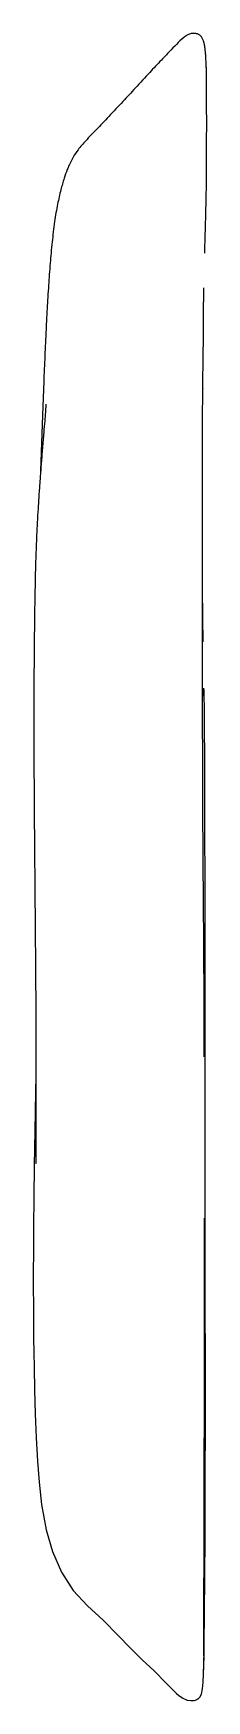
# Paper-space layout '_Derecha' of a CAD drawing. Header units: millimetres. Extents: x -15 to -5.8, y -46.1 to 42.6.
import ezdxf

# ---------------------------------------------------------------- set-up
doc = ezdxf.new("R2010")
doc.units = ezdxf.units.MM

psp = doc.layouts.new('_Derecha')

# ---------------------------------------------------------------- linework, layer by layer
at = {"color": 7, "linetype": 'Continuous', "lineweight": 25, "flags": 128}
psp.add_lwpolyline([(-14.84, -12.867), (-14.862, -13.726), (-14.905, -15.812), (-14.936, -17.639), (-14.958, -19.37), (-14.971, -20.894), (-14.978, -22.215), (-14.981, -23.335), (-14.981, -24.255), (-14.979, -24.974), (-14.976, -25.491), (-14.974, -25.843), (-14.97, -26.299), (-14.964, -26.863), (-14.956, -27.564), (-14.943, -28.404), (-14.92, -29.564), (-14.883, -30.859), (-14.831, -32.141), (-14.76, -33.384), (-14.674, -34.493), (-14.546, -35.675), (-14.298, -37.034), (-13.954, -38.189), (-13.477, -39.282), (-12.867, -40.251), (-12.096, -41.079), (-11.266, -41.846), (-10.469, -42.655), (-9.834, -43.304), (-9.182, -43.943), (-8.546, -44.539), (-7.932, -45.167), (-7.365, -45.739), (-7.234, -45.846), (-7.101, -45.939), (-7.028, -45.983), (-6.951, -46.023), (-6.869, -46.059), (-6.783, -46.089), (-6.597, -46.121), (-6.416, -46.107), (-6.343, -46.086), (-6.283, -46.062), (-6.257, -46.049), (-6.235, -46.036), (-6.224, -46.03), (-6.212, -46.022), (-6.2, -46.013), (-6.186, -46.002), (-6.156, -45.976), (-6.125, -45.942), (-6.034, -45.777), (-5.97, -45.496), (-5.94, -45.14), (-5.921, -44.702), (-5.911, -44.181), (-5.911, -44.181)], dxfattribs=at)
at = {"color": 7, "linetype": 'Continuous', "lineweight": 25}
for points, knots in [([(-5.769, 40.719), (-5.769, 40.734), (-5.773, 40.878), (-5.784, 41.107), (-5.8, 41.392), (-5.817, 41.611), (-5.835, 41.782), (-5.853, 41.911), (-5.873, 42.017), (-5.89, 42.095), (-5.925, 42.204), (-5.959, 42.284), (-5.996, 42.36), (-6.038, 42.424), (-6.071, 42.468), (-6.142, 42.528), (-6.24, 42.573), (-6.331, 42.597), (-6.466, 42.607), (-6.627, 42.583), (-6.81, 42.501), (-7.069, 42.314), (-7.378, 41.996), (-7.739, 41.625), (-8.22, 41.127), (-8.83, 40.477), (-9.513, 39.732), (-10.239, 38.952), (-10.935, 38.209), (-11.591, 37.51), (-12.157, 36.935), (-12.576, 36.455), (-12.84, 36.062), (-12.987, 35.783), (-13.092, 35.558), (-13.208, 35.28), (-13.36, 34.846), (-13.532, 34.234), (-13.707, 33.467), (-13.863, 32.539), (-13.991, 31.448), (-14.092, 30.319), (-14.178, 29.138), (-14.242, 28.074), (-14.292, 27.114), (-14.33, 26.326), (-14.362, 25.617), (-14.392, 24.923), (-14.436, 23.858), (-14.493, 22.382), (-14.554, 20.703), (-14.589, 19.603), (-14.603, 19.174)], [0, 0, 0, 0, 0.004519, 0.042158, 0.074912, 0.102863, 0.125415, 0.143561, 0.157327, 0.166737, 0.173733, 0.1804, 0.187702, 0.199937, 0.212627, 0.222196, 0.225863, 0.228995, 0.232236, 0.237136, 0.242358, 0.24809, 0.262663, 0.278628, 0.296491, 0.321315, 0.351455, 0.377682, 0.406646, 0.432905, 0.454399, 0.471303, 0.48393, 0.492282, 0.496725, 0.503754, 0.517301, 0.535471, 0.557894, 0.584854, 0.616192, 0.651071, 0.690266, 0.734001, 0.764959, 0.789107, 0.810628, 0.832115, 0.853619, 0.90833, 0.964262, 1, 1, 1, 1]), ([(-5.801, 32.856), (-5.793, 33.169), (-5.772, 33.879), (-5.757, 35.339), (-5.751, 37.049), (-5.753, 38.885), (-5.759, 39.932), (-5.766, 40.558), (-5.77, 40.742), (-5.771, 40.786)], [0, 0, 0, 0, 0.088446, 0.20054, 0.536936, 0.705157, 0.873524, 0.969603, 1, 1, 1, 1]), ([(-5.857, 30.911), (-5.854, 31.009), (-5.846, 31.259), (-5.837, 31.575), (-5.827, 31.918), (-5.817, 32.246), (-5.808, 32.551), (-5.803, 32.74), (-5.801, 32.852), (-5.8, 32.856)], [0, 0, 0, 0, 0.0739699, 0.1881345, 0.3417527, 0.5288955, 0.7504066, 0.9896901, 1, 1, 1, 1]), ([(-5.964, 23.696), (-5.964, 23.692), (-5.965, 23.684), (-5.964, 23.737), (-5.963, 23.848), (-5.958, 24.126), (-5.948, 24.547), (-5.938, 25.123), (-5.931, 25.723), (-5.927, 26.322), (-5.924, 26.885), (-5.921, 27.356), (-5.917, 27.77), (-5.914, 28.1), (-5.911, 28.444), (-5.907, 28.737), (-5.904, 28.931), (-5.904, 29.021), (-5.904, 29.06), (-5.904, 29.057), (-5.904, 29.056)], [0, 0, 0, 0, 0.015566, 0.027506, 0.038352, 0.05957, 0.100475, 0.14191, 0.187094, 0.239385, 0.302212, 0.37661, 0.451363, 0.524317, 0.595086, 0.728184, 0.847351, 0.917881, 0.980157, 1, 1, 1, 1]), ([(-5.954, 1.37), (-5.96, 3.232), (-5.97, 6.139), (-5.972, 10.044), (-5.972, 12.621), (-5.971, 14.723), (-5.97, 16.338), (-5.97, 18.002), (-5.969, 19.555), (-5.968, 20.977), (-5.967, 22.118), (-5.965, 23.048), (-5.963, 23.504), (-5.962, 23.714)], [0, 0, 0, 0, 0.251933, 0.39325, 0.534566, 0.605238, 0.676106, 0.748078, 0.820767, 0.874332, 0.92897, 0.967423, 1, 1, 1, 1]), ([(-14.311, 22.865), (-14.311, 22.865), (-14.311, 22.866), (-14.313, 22.831), (-14.315, 22.787), (-14.317, 22.75), (-14.32, 22.701), (-14.33, 22.558), (-14.344, 22.367), (-14.374, 22.001), (-14.417, 21.486), (-14.46, 20.968), (-14.493, 20.559), (-14.526, 20.155), (-14.557, 19.763), (-14.587, 19.382), (-14.616, 19.008), (-14.643, 18.642), (-14.668, 18.284), (-14.699, 17.826), (-14.735, 17.261), (-14.772, 16.599), (-14.805, 15.921), (-14.831, 15.281), (-14.86, 14.461), (-14.887, 13.438), (-14.911, 12.163), (-14.928, 10.862), (-14.941, 9.54), (-14.951, 8.009), (-14.955, 6.26), (-14.952, 4.401), (-14.944, 2.636), (-14.933, 0.971), (-14.92, -0.684), (-14.907, -2.288), (-14.892, -3.893), (-14.878, -5.535), (-14.864, -7.314), (-14.852, -9.145), (-14.843, -10.913), (-14.839, -12.402), (-14.839, -13.614), (-14.841, -14.572), (-14.844, -15.351), (-14.846, -15.942), (-14.848, -16.342), (-14.85, -16.668), (-14.852, -16.977), (-14.855, -17.329), (-14.857, -17.568), (-14.857, -17.55), (-14.857, -17.546)], [0, 0, 0, 0, 0.017028, 0.039882, 0.063118, 0.085742, 0.108923, 0.135957, 0.167069, 0.204999, 0.243416, 0.262634, 0.280718, 0.296237, 0.309246, 0.319861, 0.328916, 0.334876, 0.340972, 0.34787, 0.358588, 0.371578, 0.383531, 0.394002, 0.404409, 0.425179, 0.445397, 0.468687, 0.490564, 0.512899, 0.547842, 0.581797, 0.612529, 0.641614, 0.669713, 0.699244, 0.725729, 0.755056, 0.787136, 0.821548, 0.854176, 0.88361, 0.9037, 0.921849, 0.938002, 0.948521, 0.957651, 0.963832, 0.972327, 0.982338, 0.995176, 1, 1, 1, 1]), ([(-5.944, 10.227), (-5.944, 10.226), (-5.944, 10.226), (-5.943, 10.23), (-5.943, 10.238), (-5.943, 10.254), (-5.942, 10.294), (-5.943, 10.415), (-5.945, 10.659), (-5.95, 11.091), (-5.958, 11.699), (-5.965, 12.294), (-5.97, 12.675), (-5.972, 12.796)], [0, 0, 0, 0, 0.004578, 0.008528, 0.012586, 0.021616, 0.032668, 0.062689, 0.15937, 0.307921, 0.555866, 0.858936, 1, 1, 1, 1]), ([(-5.943, 7.326), (-5.943, 7.336), (-5.939, 7.451), (-5.934, 7.598), (-5.926, 7.719), (-5.921, 7.754), (-5.917, 7.755), (-5.912, 7.714), (-5.904, 7.549), (-5.894, 7.017), (-5.885, 6.129), (-5.874, 4.643), (-5.867, 2.748), (-5.861, 0.442), (-5.858, -1.904), (-5.856, -4.442), (-5.854, -7.154), (-5.853, -10.034), (-5.85, -12.899), (-5.848, -15.673), (-5.845, -18.319), (-5.844, -20.828), (-5.843, -23.228), (-5.842, -25.212), (-5.841, -26.822), (-5.841, -28.534), (-5.84, -30.548), (-5.841, -32.749), (-5.843, -34.618), (-5.847, -36.194), (-5.852, -37.521), (-5.861, -38.716), (-5.87, -39.816), (-5.879, -40.832), (-5.889, -41.75), (-5.897, -42.552), (-5.905, -43.297), (-5.909, -43.773), (-5.91, -43.953), (-5.91, -43.981)], [0, 0, 0, 0, 0.000427, 0.004722, 0.006114, 0.0071, 0.008092, 0.009222, 0.011158, 0.017335, 0.031598, 0.04608, 0.074126, 0.102379, 0.131141, 0.160042, 0.195152, 0.230498, 0.266615, 0.303016, 0.337678, 0.372638, 0.408489, 0.444613, 0.467109, 0.489654, 0.535043, 0.581363, 0.627932, 0.665872, 0.703912, 0.742201, 0.780546, 0.819571, 0.85864, 0.897871, 0.937166, 0.990347, 1, 1, 1, 1]), ([(-5.877, -11.857), (-5.879, -11.036), (-5.884, -9.418), (-5.896, -6.992), (-5.914, -4.385), (-5.94, -1.564), (-5.95, 0.392), (-5.954, 1.37)], [0, 0, 0, 0, 0.187948, 0.370479, 0.553134, 0.776444, 1, 1, 1, 1]), ([(-5.908, -43.728), (-5.908, -43.72), (-5.908, -43.624), (-5.906, -43.319), (-5.905, -42.817), (-5.902, -42.182), (-5.9, -41.452), (-5.898, -40.642), (-5.895, -39.761), (-5.892, -38.802), (-5.889, -37.528), (-5.885, -35.893), (-5.88, -33.864), (-5.876, -31.729), (-5.872, -29.017), (-5.869, -25.726), (-5.864, -22.693), (-5.865, -20.93), (-5.866, -20.451)], [0, 0, 0, 0, 0.003982, 0.048133, 0.092638, 0.138223, 0.18415, 0.22829, 0.27267, 0.317748, 0.363039, 0.440818, 0.519251, 0.599128, 0.679295, 0.814355, 0.949564, 1, 1, 1, 1]), ([(-5.913, -44.508), (-5.913, -44.515), (-5.913, -44.537), (-5.911, -44.347), (-5.91, -43.984), (-5.909, -43.816)], [0, 0, 0, 0, 0.19938, 0.630476, 1, 1, 1, 1])]:
    psp.add_open_spline(points, degree=3, knots=knots, dxfattribs=at)

doc.saveas('drawing.dxf')
